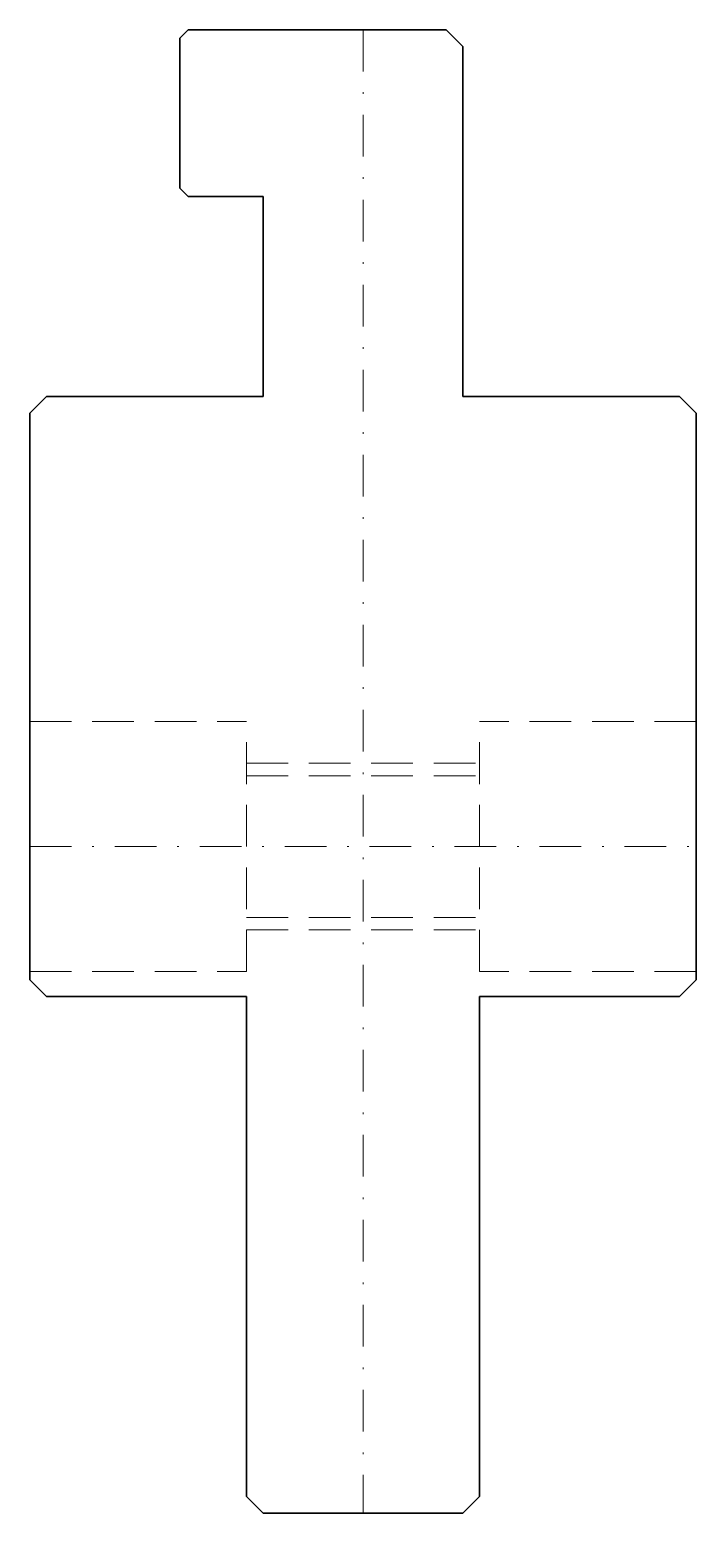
# Model space of a CAD drawing. Header units: millimetres. Extents: x -20 to 20, y 0 to 89.
import ezdxf

# ---------------------------------------------------------------- set-up
doc = ezdxf.new("R2010")
doc.units = ezdxf.units.MM
doc.header["$LTSCALE"] = 5
for name, pattern in [('AUSGEZOGEN', [0]), ('DASHDOT', [1, 0.5, -0.25, 0, -0.25]), ('DASHED', [0.75, 0.5, -0.25])]:
    doc.linetypes.add(name, pattern=pattern)
doc.layers.add('2', color=7, linetype='Continuous')

msp = doc.modelspace()

# ---------------------------------------------------------------- linework, layer by layer
at = {"layer": '2', "color": 7, "linetype": 'AUSGEZOGEN', "lineweight": 35}
for p, q in [((-10.5, 89), (-11, 88.5)), ((5, 89), (-10.5, 89)), ((6, 88), (5, 89)), ((-11, 88.5), (-11, 79.5)), ((6, 67), (6, 88)), ((-11, 79.5), (-10.5, 79)), ((-10.5, 79), (-6, 79)), ((-6, 79), (-6, 67)), ((-19, 67), (-20, 66)), ((-6, 67), (-19, 67)), ((19, 67), (6, 67)), ((20, 66), (19, 67)), ((-20, 66), (-20, 32)), ((20, 32), (20, 66)), ((-20, 32), (-19, 31)), ((19, 31), (20, 32)), ((-19, 31), (-7, 31)), ((-7, 31), (-7, 1)), ((7, 31), (19, 31)), ((7, 1), (7, 31)), ((-7, 1), (-6, 0)), ((6, 0), (7, 1)), ((-6, 0), (6, 0))]:
    msp.add_line(p, q, dxfattribs=at)
at = {"layer": '2', "color": 7, "linetype": 'DASHDOT', "lineweight": 18}
for p, q in [((0, 89), (0, 0)), ((-20, 40), (20, 40))]:
    msp.add_line(p, q, dxfattribs=at)
at = {"layer": '2', "color": 7, "linetype": 'DASHED', "lineweight": 18}
for p, q in [((-20, 47.5), (-7, 47.5)), ((-7, 32.5), (-7, 47.5)), ((7, 32.5), (7, 47.5)), ((20, 47.5), (7, 47.5)), ((-7, 45), (7, 45)), ((-7, 44.25), (7, 44.25)), ((-7, 35.75), (7, 35.75)), ((-7, 35), (7, 35)), ((-20, 32.5), (-7, 32.5)), ((20, 32.5), (7, 32.5))]:
    msp.add_line(p, q, dxfattribs=at)

doc.saveas('drawing.dxf')
